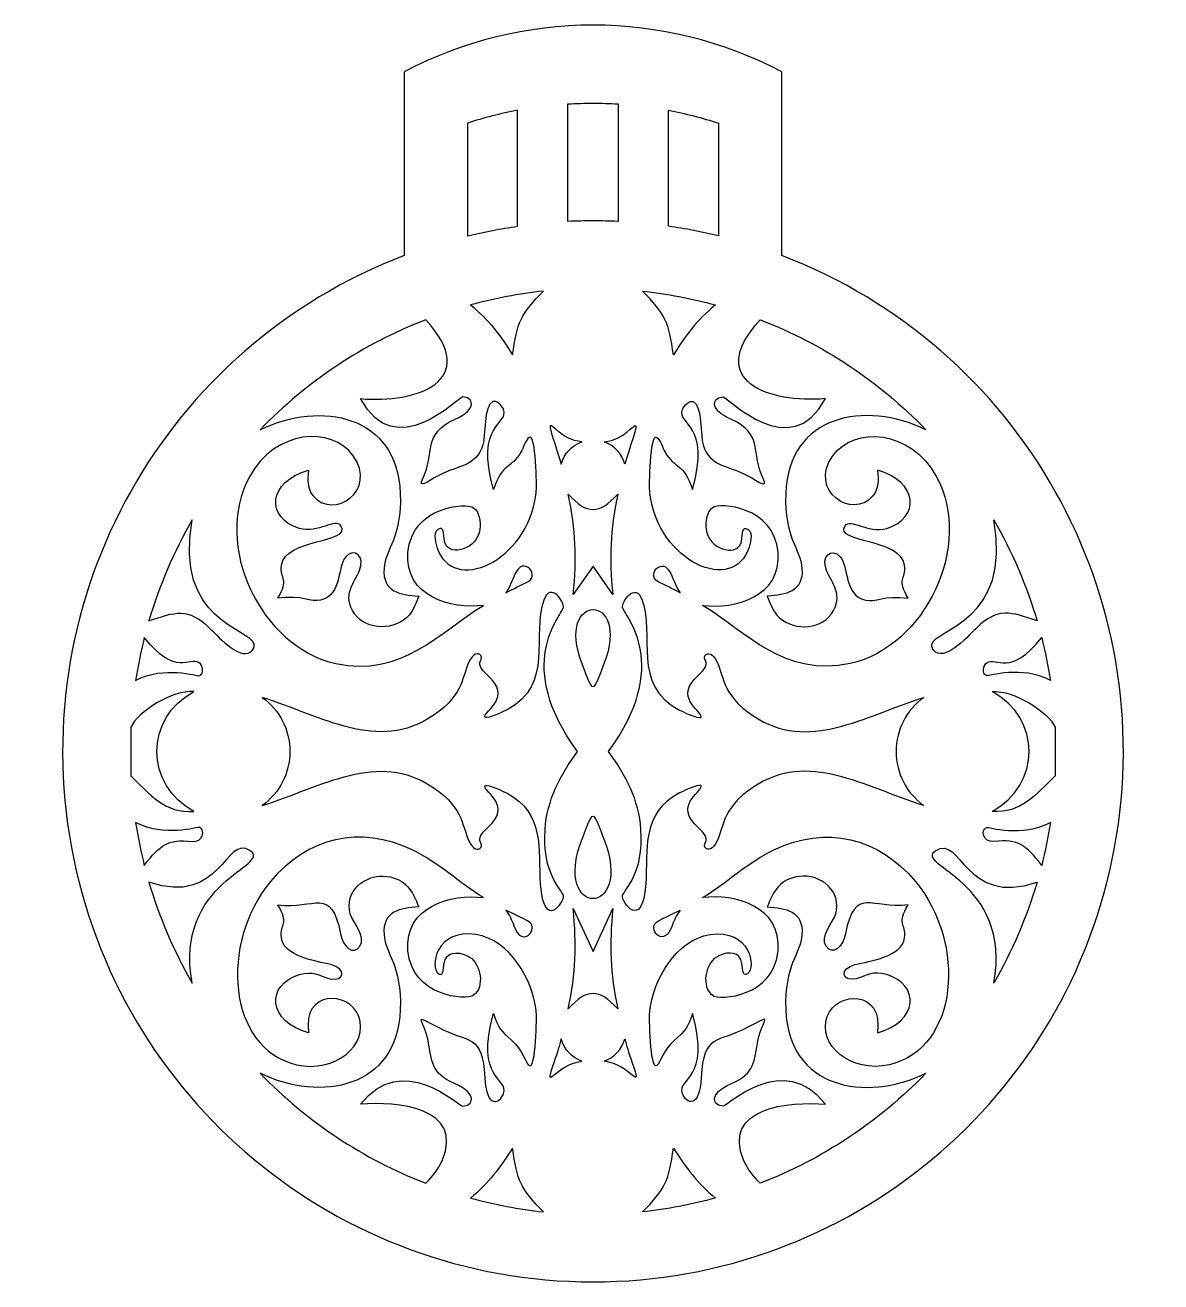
# Model space of a CAD drawing. Header units: centimetres. Extents: x 2 to 128, y -104 to 2.
# Drawn here: x 4.36 to 13.4, y -88.33 to -78.33 of the extents above; entities that cross this region are included whole.
import ezdxf

# ---------------------------------------------------------------- set-up
doc = ezdxf.new("R2010")
doc.units = ezdxf.units.CM
doc.header["$MEASUREMENT"] = 0
doc.layers.add('layer 1', color=7, linetype='Continuous')

msp = doc.modelspace()

# ---------------------------------------------------------------- linework, layer by layer
at = {"layer": 'layer 1', "color": 250}
for points, knots in [([(10.37943, -80.16049), (12.28253, -80.88585), (13.39636, -82.86658), (13.0275, -84.86954), (13.0275, -84.86954), (12.65866, -86.87238), (10.91248, -88.32632), (8.87599, -88.32631), (8.87599, -88.32631), (6.8395, -88.32632), (5.09332, -86.87238), (4.72448, -84.86954), (4.72448, -84.86954), (4.35562, -82.86658), (5.46945, -80.88585), (7.37255, -80.16049), (7.37255, -80.16049), (7.37255, -80.16049), (7.37255, -78.69837), (7.37255, -78.69837), (7.37255, -78.69837), (7.84317, -78.45025), (8.35957, -78.32628), (8.87599, -78.32633), (8.87599, -78.32633), (9.39241, -78.32628), (9.90881, -78.45025), (10.37943, -78.69837), (10.37943, -78.69837), (10.37943, -78.69837), (10.37943, -80.16049), (10.37943, -80.16049)], [0, 0, 0, 0, 0.11111111, 0.11111111, 0.11111111, 0.11111111, 0.22222222, 0.22222222, 0.22222222, 0.22222222, 0.33333333, 0.33333333, 0.33333333, 0.33333333, 0.44444444, 0.44444444, 0.44444444, 0.44444444, 0.55555556, 0.55555556, 0.55555556, 0.55555556, 0.66666667, 0.66666667, 0.66666667, 0.66666667, 0.77777778, 0.77777778, 0.77777778, 0.77777778, 1, 1, 1, 1]), ([(8.87599, -79.88376), (8.9427, -79.88376), (9.00941, -79.88534), (9.07606, -79.8885), (9.07606, -79.8885), (9.07606, -79.8885), (9.07606, -78.95364), (9.07606, -78.95364), (9.07606, -78.95364), (9.00944, -78.94945), (8.94272, -78.94734), (8.87599, -78.94733), (8.87599, -78.94733), (8.80926, -78.94734), (8.74254, -78.94945), (8.67592, -78.95364), (8.67592, -78.95364), (8.67592, -78.95364), (8.67592, -79.8885), (8.67592, -79.8885), (8.67592, -79.8885), (8.74257, -79.88534), (8.80928, -79.88376), (8.87599, -79.88376)], [0, 0, 0, 0, 0.14285714, 0.14285714, 0.14285714, 0.14285714, 0.28571429, 0.28571429, 0.28571429, 0.28571429, 0.42857143, 0.42857143, 0.42857143, 0.42857143, 0.57142857, 0.57142857, 0.57142857, 0.57142857, 0.71428571, 0.71428571, 0.71428571, 0.71428571, 1, 1, 1, 1]), ([(7.8757, -80.00396), (7.8757, -80.00396), (7.8757, -79.10638), (7.8757, -79.10638), (7.8757, -79.10638), (8.00674, -79.06362), (8.14037, -79.02932), (8.27581, -79.00366), (8.27581, -79.00366), (8.27581, -79.00366), (8.27581, -79.92663), (8.27581, -79.92663), (8.27581, -79.92663), (8.14127, -79.94595), (8.00774, -79.97176), (7.8757, -80.00396)], [0, 0, 0, 0, 0.2, 0.2, 0.2, 0.2, 0.4, 0.4, 0.4, 0.4, 0.6, 0.6, 0.6, 0.6, 1, 1, 1, 1]), ([(9.87628, -80.00396), (9.87628, -80.00396), (9.87628, -79.10638), (9.87628, -79.10638), (9.87628, -79.10638), (9.74524, -79.06362), (9.61161, -79.02932), (9.47617, -79.00366), (9.47617, -79.00366), (9.47617, -79.00366), (9.47617, -79.92663), (9.47617, -79.92663), (9.47617, -79.92663), (9.61071, -79.94595), (9.74424, -79.97176), (9.87628, -80.00396)], [0, 0, 0, 0, 0.2, 0.2, 0.2, 0.2, 0.4, 0.4, 0.4, 0.4, 0.6, 0.6, 0.6, 0.6, 1, 1, 1, 1]), ([(7.90096, -80.55287), (8.09171, -80.50053), (8.28605, -80.46369), (8.48273, -80.44257), (8.48273, -80.44257), (8.30211, -80.62167), (8.26914, -80.69629), (8.23645, -80.9509), (8.23645, -80.9509), (8.13048, -80.78394), (8.0543, -80.67972), (7.90096, -80.55287)], [0, 0, 0, 0, 0.25, 0.25, 0.25, 0.25, 0.5, 0.5, 0.5, 0.5, 1, 1, 1, 1]), ([(9.85102, -80.55287), (9.66027, -80.50053), (9.46593, -80.46369), (9.26925, -80.44257), (9.26925, -80.44257), (9.44987, -80.62167), (9.48284, -80.69629), (9.51553, -80.9509), (9.51553, -80.9509), (9.6215, -80.78394), (9.69768, -80.67972), (9.85102, -80.55287)], [0, 0, 0, 0, 0.25, 0.25, 0.25, 0.25, 0.5, 0.5, 0.5, 0.5, 1, 1, 1, 1]), ([(6.82805, -83.40614), (6.2302, -83.27348), (5.84467, -82.46245), (6.1418, -81.91935), (6.1418, -81.91935), (6.34766, -81.54307), (6.79592, -81.51321), (6.96735, -81.75287), (6.96735, -81.75287), (7.16504, -82.02928), (6.81174, -82.26477), (6.64981, -82.07467), (6.64981, -82.07467), (6.59982, -82.016), (6.60146, -81.93991), (6.61248, -81.86838), (6.61248, -81.86838), (6.28713, -81.95474), (6.26931, -82.25089), (6.53782, -82.33069), (6.53782, -82.33069), (6.69222, -82.37657), (6.82496, -82.24277), (6.86882, -82.3108), (6.86882, -82.3108), (6.95886, -82.45044), (6.42333, -82.40745), (6.39596, -82.62397), (6.39596, -82.62397), (6.38123, -82.74043), (6.46353, -82.7304), (6.3662, -82.88638), (6.3662, -82.88638), (6.56283, -82.85931), (6.62749, -82.92086), (6.70716, -82.90129), (6.70716, -82.90129), (6.88569, -82.85742), (6.83531, -82.63439), (6.90875, -82.55581), (6.90875, -82.55581), (6.98115, -82.47835), (7.06209, -82.55694), (7.01825, -82.66517), (7.01825, -82.66517), (6.97933, -82.76124), (6.87335, -82.86185), (6.97843, -83.01065), (6.97843, -83.01065), (7.07563, -83.1483), (7.30534, -83.14476), (7.41147, -83.02059), (7.41147, -83.02059), (7.44788, -82.978), (7.46826, -82.9235), (7.48863, -82.86898), (7.48863, -82.86898), (7.34235, -82.86085), (7.19893, -82.83662), (7.21291, -82.64962), (7.21291, -82.64962), (7.22517, -82.48546), (7.35451, -82.41203), (7.34153, -82.05196), (7.34153, -82.05196), (7.31896, -81.42543), (6.70906, -81.31214), (6.22615, -81.54593), (6.22615, -81.54593), (6.59855, -81.16048), (7.04505, -80.86402), (7.54482, -80.6704), (7.54482, -80.6704), (7.99407, -81.1602), (7.46701, -81.33789), (7.02611, -81.29852), (7.02611, -81.29852), (7.3019, -81.82427), (7.80476, -81.28574), (7.83869, -81.28466), (7.83869, -81.28466), (7.91548, -81.28221), (7.96979, -81.37738), (7.7728, -81.46501), (7.7728, -81.46501), (7.51996, -81.57748), (7.61753, -81.73395), (7.52146, -81.93364), (7.52146, -81.93364), (7.47973, -82.0204), (7.55494, -81.95882), (7.64348, -81.91171), (7.64348, -81.91171), (7.80979, -81.8232), (7.943, -81.84402), (7.99976, -81.66556), (7.99976, -81.66556), (8.02055, -81.6002), (8.00425, -81.35095), (8.07817, -81.32179), (8.07817, -81.32179), (8.10614, -81.31076), (8.15114, -81.34968), (8.16359, -81.38516), (8.16359, -81.38516), (8.20723, -81.50956), (7.9344, -81.49105), (8.08305, -82.02124), (8.08305, -82.02124), (8.15412, -81.80562), (8.22241, -81.86069), (8.30269, -81.72391), (8.30269, -81.72391), (8.31951, -81.69526), (8.34074, -81.62576), (8.36858, -81.60693), (8.36858, -81.60693), (8.42252, -81.57045), (8.42916, -82.00535), (8.42398, -82.04671), (8.42398, -82.04671), (8.35343, -82.60989), (7.75326, -82.85603), (7.63378, -82.4805), (7.63378, -82.4805), (7.61673, -82.42692), (7.59918, -82.34724), (7.65831, -82.331), (7.65831, -82.331), (7.69394, -82.32123), (7.68126, -82.40434), (7.70004, -82.45109), (7.70004, -82.45109), (7.74279, -82.55752), (7.95456, -82.49507), (7.97489, -82.33835), (7.97489, -82.33835), (7.9832, -82.2743), (7.96919, -82.19759), (7.92581, -82.16679), (7.92581, -82.16679), (7.86427, -82.12311), (7.43684, -82.15335), (7.4031, -82.52217), (7.4031, -82.52217), (7.37119, -82.87096), (7.74945, -82.97766), (8.00372, -82.94321), (8.00372, -82.94321), (7.65782, -83.15552), (7.34794, -83.52149), (6.82805, -83.40614)], [0, 0, 0, 0, 0.02564103, 0.02564103, 0.02564103, 0.02564103, 0.05128205, 0.05128205, 0.05128205, 0.05128205, 0.07692308, 0.07692308, 0.07692308, 0.07692308, 0.1025641, 0.1025641, 0.1025641, 0.1025641, 0.12820513, 0.12820513, 0.12820513, 0.12820513, 0.15384615, 0.15384615, 0.15384615, 0.15384615, 0.17948718, 0.17948718, 0.17948718, 0.17948718, 0.20512821, 0.20512821, 0.20512821, 0.20512821, 0.23076923, 0.23076923, 0.23076923, 0.23076923, 0.25641026, 0.25641026, 0.25641026, 0.25641026, 0.28205128, 0.28205128, 0.28205128, 0.28205128, 0.30769231, 0.30769231, 0.30769231, 0.30769231, 0.33333333, 0.33333333, 0.33333333, 0.33333333, 0.35897436, 0.35897436, 0.35897436, 0.35897436, 0.38461538, 0.38461538, 0.38461538, 0.38461538, 0.41025641, 0.41025641, 0.41025641, 0.41025641, 0.43589744, 0.43589744, 0.43589744, 0.43589744, 0.46153846, 0.46153846, 0.46153846, 0.46153846, 0.48717949, 0.48717949, 0.48717949, 0.48717949, 0.51282051, 0.51282051, 0.51282051, 0.51282051, 0.53846154, 0.53846154, 0.53846154, 0.53846154, 0.56410256, 0.56410256, 0.56410256, 0.56410256, 0.58974359, 0.58974359, 0.58974359, 0.58974359, 0.61538462, 0.61538462, 0.61538462, 0.61538462, 0.64102564, 0.64102564, 0.64102564, 0.64102564, 0.66666667, 0.66666667, 0.66666667, 0.66666667, 0.69230769, 0.69230769, 0.69230769, 0.69230769, 0.71794872, 0.71794872, 0.71794872, 0.71794872, 0.74358974, 0.74358974, 0.74358974, 0.74358974, 0.76923077, 0.76923077, 0.76923077, 0.76923077, 0.79487179, 0.79487179, 0.79487179, 0.79487179, 0.82051282, 0.82051282, 0.82051282, 0.82051282, 0.84615385, 0.84615385, 0.84615385, 0.84615385, 0.87179487, 0.87179487, 0.87179487, 0.87179487, 0.8974359, 0.8974359, 0.8974359, 0.8974359, 0.92307692, 0.92307692, 0.92307692, 0.92307692, 0.94871795, 0.94871795, 0.94871795, 0.94871795, 1, 1, 1, 1]), ([(10.92393, -83.40614), (11.52178, -83.27348), (11.90731, -82.46245), (11.61018, -81.91935), (11.61018, -81.91935), (11.40432, -81.54307), (10.95606, -81.51321), (10.78463, -81.75287), (10.78463, -81.75287), (10.58694, -82.02928), (10.94024, -82.26477), (11.10217, -82.07467), (11.10217, -82.07467), (11.15216, -82.016), (11.15052, -81.93991), (11.1395, -81.86838), (11.1395, -81.86838), (11.46485, -81.95474), (11.48267, -82.25089), (11.21416, -82.33069), (11.21416, -82.33069), (11.05976, -82.37657), (10.92702, -82.24277), (10.88316, -82.3108), (10.88316, -82.3108), (10.79312, -82.45044), (11.32865, -82.40745), (11.35602, -82.62397), (11.35602, -82.62397), (11.37075, -82.74043), (11.28845, -82.7304), (11.38578, -82.88638), (11.38578, -82.88638), (11.18915, -82.85931), (11.12449, -82.92086), (11.04482, -82.90129), (11.04482, -82.90129), (10.86629, -82.85742), (10.91667, -82.63439), (10.84323, -82.55581), (10.84323, -82.55581), (10.77083, -82.47835), (10.68989, -82.55694), (10.73373, -82.66517), (10.73373, -82.66517), (10.77265, -82.76124), (10.87863, -82.86185), (10.77355, -83.01065), (10.77355, -83.01065), (10.67635, -83.1483), (10.44664, -83.14476), (10.34051, -83.02059), (10.34051, -83.02059), (10.3041, -82.978), (10.28372, -82.9235), (10.26335, -82.86898), (10.26335, -82.86898), (10.40963, -82.86085), (10.55305, -82.83662), (10.53907, -82.64962), (10.53907, -82.64962), (10.52681, -82.48546), (10.39747, -82.41203), (10.41045, -82.05196), (10.41045, -82.05196), (10.43302, -81.42543), (11.04292, -81.31214), (11.52583, -81.54593), (11.52583, -81.54593), (11.15343, -81.16048), (10.70693, -80.86402), (10.20716, -80.6704), (10.20716, -80.6704), (9.75791, -81.1602), (10.28497, -81.33789), (10.72587, -81.29852), (10.72587, -81.29852), (10.45008, -81.82427), (9.94722, -81.28574), (9.91329, -81.28466), (9.91329, -81.28466), (9.8365, -81.28221), (9.78219, -81.37738), (9.97918, -81.46501), (9.97918, -81.46501), (10.23202, -81.57748), (10.13445, -81.73395), (10.23052, -81.93364), (10.23052, -81.93364), (10.27225, -82.0204), (10.19704, -81.95882), (10.1085, -81.91171), (10.1085, -81.91171), (9.94219, -81.8232), (9.80898, -81.84402), (9.75222, -81.66556), (9.75222, -81.66556), (9.73143, -81.6002), (9.74773, -81.35095), (9.67381, -81.32179), (9.67381, -81.32179), (9.64584, -81.31076), (9.60084, -81.34968), (9.58839, -81.38516), (9.58839, -81.38516), (9.54475, -81.50956), (9.81758, -81.49105), (9.66893, -82.02124), (9.66893, -82.02124), (9.59786, -81.80562), (9.52957, -81.86069), (9.44929, -81.72391), (9.44929, -81.72391), (9.43247, -81.69526), (9.41124, -81.62576), (9.3834, -81.60693), (9.3834, -81.60693), (9.32946, -81.57045), (9.32282, -82.00535), (9.328, -82.04671), (9.328, -82.04671), (9.39855, -82.60989), (9.99872, -82.85603), (10.1182, -82.4805), (10.1182, -82.4805), (10.13525, -82.42692), (10.1528, -82.34724), (10.09367, -82.331), (10.09367, -82.331), (10.05804, -82.32123), (10.07072, -82.40434), (10.05194, -82.45109), (10.05194, -82.45109), (10.00919, -82.55752), (9.79742, -82.49507), (9.77709, -82.33835), (9.77709, -82.33835), (9.76878, -82.2743), (9.78279, -82.19759), (9.82617, -82.16679), (9.82617, -82.16679), (9.88771, -82.12311), (10.31514, -82.15335), (10.34888, -82.52217), (10.34888, -82.52217), (10.38079, -82.87096), (10.00253, -82.97766), (9.74826, -82.94321), (9.74826, -82.94321), (10.09416, -83.15552), (10.40404, -83.52149), (10.92393, -83.40614)], [0, 0, 0, 0, 0.02564103, 0.02564103, 0.02564103, 0.02564103, 0.05128205, 0.05128205, 0.05128205, 0.05128205, 0.07692308, 0.07692308, 0.07692308, 0.07692308, 0.1025641, 0.1025641, 0.1025641, 0.1025641, 0.12820513, 0.12820513, 0.12820513, 0.12820513, 0.15384615, 0.15384615, 0.15384615, 0.15384615, 0.17948718, 0.17948718, 0.17948718, 0.17948718, 0.20512821, 0.20512821, 0.20512821, 0.20512821, 0.23076923, 0.23076923, 0.23076923, 0.23076923, 0.25641026, 0.25641026, 0.25641026, 0.25641026, 0.28205128, 0.28205128, 0.28205128, 0.28205128, 0.30769231, 0.30769231, 0.30769231, 0.30769231, 0.33333333, 0.33333333, 0.33333333, 0.33333333, 0.35897436, 0.35897436, 0.35897436, 0.35897436, 0.38461538, 0.38461538, 0.38461538, 0.38461538, 0.41025641, 0.41025641, 0.41025641, 0.41025641, 0.43589744, 0.43589744, 0.43589744, 0.43589744, 0.46153846, 0.46153846, 0.46153846, 0.46153846, 0.48717949, 0.48717949, 0.48717949, 0.48717949, 0.51282051, 0.51282051, 0.51282051, 0.51282051, 0.53846154, 0.53846154, 0.53846154, 0.53846154, 0.56410256, 0.56410256, 0.56410256, 0.56410256, 0.58974359, 0.58974359, 0.58974359, 0.58974359, 0.61538462, 0.61538462, 0.61538462, 0.61538462, 0.64102564, 0.64102564, 0.64102564, 0.64102564, 0.66666667, 0.66666667, 0.66666667, 0.66666667, 0.69230769, 0.69230769, 0.69230769, 0.69230769, 0.71794872, 0.71794872, 0.71794872, 0.71794872, 0.74358974, 0.74358974, 0.74358974, 0.74358974, 0.76923077, 0.76923077, 0.76923077, 0.76923077, 0.79487179, 0.79487179, 0.79487179, 0.79487179, 0.82051282, 0.82051282, 0.82051282, 0.82051282, 0.84615385, 0.84615385, 0.84615385, 0.84615385, 0.87179487, 0.87179487, 0.87179487, 0.87179487, 0.8974359, 0.8974359, 0.8974359, 0.8974359, 0.92307692, 0.92307692, 0.92307692, 0.92307692, 0.94871795, 0.94871795, 0.94871795, 0.94871795, 1, 1, 1, 1]), ([(8.62389, -81.81992), (8.6188, -81.80076), (8.52443, -81.52609), (8.53509, -81.51497), (8.53509, -81.51497), (8.55406, -81.49518), (8.62205, -81.62584), (8.78673, -81.64165), (8.78673, -81.64165), (8.70491, -81.67145), (8.64618, -81.73574), (8.62389, -81.81992)], [0, 0, 0, 0, 0.25, 0.25, 0.25, 0.25, 0.5, 0.5, 0.5, 0.5, 1, 1, 1, 1]), ([(9.12809, -81.81992), (9.13318, -81.80076), (9.22755, -81.52609), (9.21689, -81.51497), (9.21689, -81.51497), (9.19792, -81.49518), (9.12993, -81.62584), (8.96525, -81.64165), (8.96525, -81.64165), (9.04707, -81.67145), (9.1058, -81.73574), (9.12809, -81.81992)], [0, 0, 0, 0, 0.25, 0.25, 0.25, 0.25, 0.5, 0.5, 0.5, 0.5, 1, 1, 1, 1]), ([(9.03319, -82.85775), (9.00548, -82.56073), (9.01186, -82.35061), (9.07276, -82.05786), (9.07276, -82.05786), (8.92245, -82.2218), (8.82953, -82.2218), (8.67922, -82.05786), (8.67922, -82.05786), (8.74012, -82.35061), (8.7465, -82.56073), (8.71879, -82.85775), (8.71879, -82.85775), (8.71879, -82.85775), (8.87599, -82.63013), (8.87599, -82.63013), (8.87599, -82.63013), (8.87599, -82.63013), (9.03319, -82.85775), (9.03319, -82.85775)], [0, 0, 0, 0, 0.16666667, 0.16666667, 0.16666667, 0.16666667, 0.33333333, 0.33333333, 0.33333333, 0.33333333, 0.5, 0.5, 0.5, 0.5, 0.66666667, 0.66666667, 0.66666667, 0.66666667, 1, 1, 1, 1]), ([(6.14839, -83.31572), (6.05598, -83.37801), (5.8715, -83.17066), (5.82145, -83.1213), (5.82145, -83.1213), (5.6548, -82.95697), (5.54736, -82.99616), (5.34139, -83.06557), (5.34139, -83.06557), (5.42389, -82.78531), (5.53899, -82.51679), (5.68507, -82.26378), (5.68507, -82.26378), (5.53858, -83.07169), (6.15223, -83.12724), (6.17834, -83.2534), (6.17834, -83.2534), (6.18277, -83.27481), (6.16792, -83.30255), (6.14839, -83.31572)], [0, 0, 0, 0, 0.16666667, 0.16666667, 0.16666667, 0.16666667, 0.33333333, 0.33333333, 0.33333333, 0.33333333, 0.5, 0.5, 0.5, 0.5, 0.66666667, 0.66666667, 0.66666667, 0.66666667, 1, 1, 1, 1]), ([(11.60359, -83.31572), (11.696, -83.37801), (11.88048, -83.17066), (11.93053, -83.1213), (11.93053, -83.1213), (12.09718, -82.95697), (12.20462, -82.99616), (12.41059, -83.06557), (12.41059, -83.06557), (12.32809, -82.78531), (12.21299, -82.51679), (12.06691, -82.26378), (12.06691, -82.26378), (12.2134, -83.07169), (11.59975, -83.12724), (11.57364, -83.2534), (11.57364, -83.2534), (11.56921, -83.27481), (11.58406, -83.30255), (11.60359, -83.31572)], [0, 0, 0, 0, 0.16666667, 0.16666667, 0.16666667, 0.16666667, 0.33333333, 0.33333333, 0.33333333, 0.33333333, 0.5, 0.5, 0.5, 0.5, 0.66666667, 0.66666667, 0.66666667, 0.66666667, 1, 1, 1, 1]), ([(8.18315, -82.84256), (8.24083, -82.76447), (8.26549, -82.58339), (8.359, -82.64137), (8.359, -82.64137), (8.39997, -82.66676), (8.40328, -82.72872), (8.36392, -82.75197), (8.36392, -82.75197), (8.30339, -82.78173), (8.24286, -82.81149), (8.18315, -82.84256)], [0, 0, 0, 0, 0.25, 0.25, 0.25, 0.25, 0.5, 0.5, 0.5, 0.5, 1, 1, 1, 1]), ([(9.56883, -82.84256), (9.51115, -82.76447), (9.48649, -82.58339), (9.39298, -82.64137), (9.39298, -82.64137), (9.35201, -82.66676), (9.3487, -82.72872), (9.38806, -82.75197), (9.38806, -82.75197), (9.44859, -82.78173), (9.50912, -82.81149), (9.56883, -82.84256)], [0, 0, 0, 0, 0.25, 0.25, 0.25, 0.25, 0.5, 0.5, 0.5, 0.5, 1, 1, 1, 1]), ([(6.46246, -84.10609), (6.46246, -83.93242), (6.38336, -83.77782), (6.24252, -83.6762), (6.24252, -83.6762), (6.72121, -83.82506), (7.16435, -84.11716), (7.60293, -83.82046), (7.60293, -83.82046), (7.86798, -83.64115), (7.82649, -83.49483), (7.90045, -83.37172), (7.90045, -83.37172), (7.91736, -83.34358), (7.96254, -83.3041), (7.98486, -83.34453), (7.98486, -83.34453), (8.00764, -83.3858), (7.91687, -83.39188), (8.03931, -83.50224), (8.03931, -83.50224), (8.23377, -83.67751), (8.01936, -83.77417), (8.01481, -83.82854), (8.01481, -83.82854), (8.0129, -83.85131), (8.11515, -83.81446), (8.19179, -83.77416), (8.19179, -83.77416), (8.57011, -83.57522), (8.38476, -83.17574), (8.48358, -82.90268), (8.48358, -82.90268), (8.53943, -82.74833), (8.65156, -82.92099), (8.63989, -82.96167), (8.63989, -82.96167), (8.61978, -83.03188), (8.24408, -83.41517), (8.75321, -84.10609), (8.75321, -84.10609), (8.61527, -84.29326), (8.5104, -84.4902), (8.49435, -84.72774), (8.49435, -84.72774), (8.47057, -85.07971), (8.62728, -85.20652), (8.63989, -85.25051), (8.63989, -85.25051), (8.65486, -85.3027), (8.48006, -85.54087), (8.45635, -85.15994), (8.45635, -85.15994), (8.43901, -84.88126), (8.49147, -84.59559), (8.19179, -84.43802), (8.19179, -84.43802), (8.11515, -84.39772), (8.0129, -84.36086), (8.01481, -84.38363), (8.01481, -84.38363), (8.01936, -84.43801), (8.23377, -84.53469), (8.03931, -84.70993), (8.03931, -84.70993), (7.91688, -84.82027), (8.00763, -84.82639), (7.98486, -84.86765), (7.98486, -84.86765), (7.96254, -84.90807), (7.91736, -84.86861), (7.90045, -84.84046), (7.90045, -84.84046), (7.8265, -84.71736), (7.86796, -84.571), (7.60293, -84.39171), (7.60293, -84.39171), (7.16421, -84.09493), (6.7205, -84.3874), (6.24252, -84.53597), (6.24252, -84.53597), (6.38336, -84.43436), (6.46246, -84.27976), (6.46246, -84.10609)], [0, 0, 0, 0, 0.04545455, 0.04545455, 0.04545455, 0.04545455, 0.09090909, 0.09090909, 0.09090909, 0.09090909, 0.13636364, 0.13636364, 0.13636364, 0.13636364, 0.18181818, 0.18181818, 0.18181818, 0.18181818, 0.22727273, 0.22727273, 0.22727273, 0.22727273, 0.27272727, 0.27272727, 0.27272727, 0.27272727, 0.31818182, 0.31818182, 0.31818182, 0.31818182, 0.36363636, 0.36363636, 0.36363636, 0.36363636, 0.40909091, 0.40909091, 0.40909091, 0.40909091, 0.45454545, 0.45454545, 0.45454545, 0.45454545, 0.5, 0.5, 0.5, 0.5, 0.54545455, 0.54545455, 0.54545455, 0.54545455, 0.59090909, 0.59090909, 0.59090909, 0.59090909, 0.63636364, 0.63636364, 0.63636364, 0.63636364, 0.68181818, 0.68181818, 0.68181818, 0.68181818, 0.72727273, 0.72727273, 0.72727273, 0.72727273, 0.77272727, 0.77272727, 0.77272727, 0.77272727, 0.81818182, 0.81818182, 0.81818182, 0.81818182, 0.86363636, 0.86363636, 0.86363636, 0.86363636, 0.90909091, 0.90909091, 0.90909091, 0.90909091, 1, 1, 1, 1]), ([(11.28952, -84.10609), (11.28952, -83.93242), (11.36862, -83.77782), (11.50946, -83.6762), (11.50946, -83.6762), (11.03077, -83.82506), (10.58763, -84.11716), (10.14905, -83.82046), (10.14905, -83.82046), (9.884, -83.64115), (9.92549, -83.49483), (9.85153, -83.37172), (9.85153, -83.37172), (9.83462, -83.34358), (9.78944, -83.3041), (9.76712, -83.34453), (9.76712, -83.34453), (9.74434, -83.3858), (9.83511, -83.39188), (9.71267, -83.50224), (9.71267, -83.50224), (9.51821, -83.67751), (9.73262, -83.77417), (9.73717, -83.82854), (9.73717, -83.82854), (9.73908, -83.85131), (9.63683, -83.81446), (9.56019, -83.77416), (9.56019, -83.77416), (9.18187, -83.57522), (9.36722, -83.17574), (9.2684, -82.90268), (9.2684, -82.90268), (9.21255, -82.74833), (9.10042, -82.92099), (9.11209, -82.96167), (9.11209, -82.96167), (9.1322, -83.03188), (9.5079, -83.41517), (8.99877, -84.10609), (8.99877, -84.10609), (9.13671, -84.29326), (9.24158, -84.4902), (9.25763, -84.72774), (9.25763, -84.72774), (9.28141, -85.07971), (9.1247, -85.20652), (9.11209, -85.25051), (9.11209, -85.25051), (9.09712, -85.3027), (9.27192, -85.54087), (9.29563, -85.15994), (9.29563, -85.15994), (9.31297, -84.88126), (9.26051, -84.59559), (9.56019, -84.43802), (9.56019, -84.43802), (9.63683, -84.39772), (9.73908, -84.36086), (9.73717, -84.38363), (9.73717, -84.38363), (9.73262, -84.43801), (9.51821, -84.53469), (9.71267, -84.70993), (9.71267, -84.70993), (9.8351, -84.82027), (9.74435, -84.82639), (9.76712, -84.86765), (9.76712, -84.86765), (9.78944, -84.90807), (9.83462, -84.86861), (9.85153, -84.84046), (9.85153, -84.84046), (9.92548, -84.71736), (9.88402, -84.571), (10.14905, -84.39171), (10.14905, -84.39171), (10.58777, -84.09493), (11.03148, -84.3874), (11.50946, -84.53597), (11.50946, -84.53597), (11.36862, -84.43436), (11.28952, -84.27976), (11.28952, -84.10609)], [0, 0, 0, 0, 0.04545455, 0.04545455, 0.04545455, 0.04545455, 0.09090909, 0.09090909, 0.09090909, 0.09090909, 0.13636364, 0.13636364, 0.13636364, 0.13636364, 0.18181818, 0.18181818, 0.18181818, 0.18181818, 0.22727273, 0.22727273, 0.22727273, 0.22727273, 0.27272727, 0.27272727, 0.27272727, 0.27272727, 0.31818182, 0.31818182, 0.31818182, 0.31818182, 0.36363636, 0.36363636, 0.36363636, 0.36363636, 0.40909091, 0.40909091, 0.40909091, 0.40909091, 0.45454545, 0.45454545, 0.45454545, 0.45454545, 0.5, 0.5, 0.5, 0.5, 0.54545455, 0.54545455, 0.54545455, 0.54545455, 0.59090909, 0.59090909, 0.59090909, 0.59090909, 0.63636364, 0.63636364, 0.63636364, 0.63636364, 0.68181818, 0.68181818, 0.68181818, 0.68181818, 0.72727273, 0.72727273, 0.72727273, 0.72727273, 0.77272727, 0.77272727, 0.77272727, 0.77272727, 0.81818182, 0.81818182, 0.81818182, 0.81818182, 0.86363636, 0.86363636, 0.86363636, 0.86363636, 0.90909091, 0.90909091, 0.90909091, 0.90909091, 1, 1, 1, 1]), ([(8.96271, -83.40974), (9.18818, -82.8308), (8.56535, -82.83476), (8.78927, -83.40974), (8.78927, -83.40974), (8.88311, -83.65085), (8.86887, -83.65085), (8.96271, -83.40974)], [0, 0, 0, 0, 0.33333333, 0.33333333, 0.33333333, 0.33333333, 1, 1, 1, 1]), ([(5.23483, -83.54217), (5.25264, -83.42713), (5.27589, -83.31306), (5.3045, -83.20021), (5.3045, -83.20021), (5.55679, -83.51973), (5.65977, -83.34722), (5.74159, -83.40046), (5.74159, -83.40046), (5.77054, -83.4193), (5.78318, -83.48698), (5.74409, -83.50265), (5.74409, -83.50265), (5.72792, -83.50914), (5.4624, -83.41697), (5.23483, -83.54217)], [0, 0, 0, 0, 0.2, 0.2, 0.2, 0.2, 0.4, 0.4, 0.4, 0.4, 0.6, 0.6, 0.6, 0.6, 1, 1, 1, 1]), ([(12.51715, -83.54217), (12.49934, -83.42713), (12.47609, -83.31306), (12.44748, -83.20021), (12.44748, -83.20021), (12.19519, -83.51973), (12.09221, -83.34722), (12.01039, -83.40046), (12.01039, -83.40046), (11.98144, -83.4193), (11.9688, -83.48698), (12.00789, -83.50265), (12.00789, -83.50265), (12.02406, -83.50914), (12.28958, -83.41697), (12.51715, -83.54217)], [0, 0, 0, 0, 0.2, 0.2, 0.2, 0.2, 0.4, 0.4, 0.4, 0.4, 0.6, 0.6, 0.6, 0.6, 1, 1, 1, 1]), ([(5.69933, -83.62997), (5.30486, -83.8374), (5.30892, -84.37294), (5.69933, -84.58221), (5.69933, -84.58221), (5.47009, -84.60231), (5.34991, -84.44773), (5.19644, -84.29847), (5.19644, -84.29847), (5.19644, -84.29847), (5.19644, -83.91372), (5.19644, -83.91372), (5.19644, -83.91372), (5.25206, -83.79101), (5.52546, -83.61471), (5.69933, -83.62997)], [0, 0, 0, 0, 0.2, 0.2, 0.2, 0.2, 0.4, 0.4, 0.4, 0.4, 0.6, 0.6, 0.6, 0.6, 1, 1, 1, 1]), ([(12.05265, -83.62997), (12.44712, -83.8374), (12.44306, -84.37294), (12.05265, -84.58221), (12.05265, -84.58221), (12.28189, -84.60231), (12.40207, -84.44773), (12.55554, -84.29847), (12.55554, -84.29847), (12.55554, -84.29847), (12.55554, -83.91372), (12.55554, -83.91372), (12.55554, -83.91372), (12.49992, -83.79101), (12.22652, -83.61471), (12.05265, -83.62997)], [0, 0, 0, 0, 0.2, 0.2, 0.2, 0.2, 0.4, 0.4, 0.4, 0.4, 0.6, 0.6, 0.6, 0.6, 1, 1, 1, 1]), ([(8.96271, -84.80243), (8.86885, -84.56132), (8.88313, -84.56132), (8.78927, -84.80243), (8.78927, -84.80243), (8.5429, -85.43514), (9.20908, -85.43515), (8.96271, -84.80243)], [0, 0, 0, 0, 0.33333333, 0.33333333, 0.33333333, 0.33333333, 1, 1, 1, 1]), ([(5.74409, -84.70953), (5.79646, -84.73054), (5.76989, -84.83053), (5.68419, -84.82169), (5.68419, -84.82169), (5.48691, -84.80134), (5.43376, -84.84825), (5.3045, -85.01197), (5.3045, -85.01197), (5.27589, -84.89913), (5.25264, -84.78505), (5.23483, -84.67001), (5.23483, -84.67001), (5.45624, -84.79182), (5.73336, -84.70523), (5.74409, -84.70953)], [0, 0, 0, 0, 0.2, 0.2, 0.2, 0.2, 0.4, 0.4, 0.4, 0.4, 0.6, 0.6, 0.6, 0.6, 1, 1, 1, 1]), ([(6.30901, -85.14107), (6.60181, -84.7891), (7.02155, -84.6901), (7.43569, -84.88821), (7.43569, -84.88821), (7.64351, -84.98763), (7.80942, -85.1497), (8.00372, -85.26896), (8.00372, -85.26896), (7.74947, -85.23452), (7.37119, -85.3412), (7.4031, -85.69001), (7.4031, -85.69001), (7.43684, -86.05884), (7.86427, -86.08906), (7.92581, -86.04538), (7.92581, -86.04538), (8.01485, -85.98217), (7.98498, -85.79744), (7.89391, -85.74148), (7.89391, -85.74148), (7.83153, -85.70315), (7.72882, -85.68942), (7.70004, -85.76108), (7.70004, -85.76108), (7.67895, -85.81358), (7.69674, -85.91088), (7.64359, -85.87382), (7.64359, -85.87382), (7.57469, -85.82579), (7.62519, -85.51395), (7.94298, -85.56257), (7.94298, -85.56257), (8.21973, -85.6049), (8.39365, -85.92334), (8.42398, -86.16548), (8.42398, -86.16548), (8.42916, -86.20682), (8.42252, -86.64173), (8.36858, -86.60524), (8.36858, -86.60524), (8.34105, -86.58663), (8.31465, -86.47912), (8.22948, -86.4054), (8.22948, -86.4054), (8.14258, -86.3302), (8.12098, -86.306), (8.08305, -86.19093), (8.08305, -86.19093), (7.93441, -86.7212), (8.20723, -86.70259), (8.16359, -86.82702), (8.16359, -86.82702), (8.133, -86.91424), (8.02597, -86.94619), (8.01441, -86.70016), (8.01441, -86.70016), (7.99785, -86.34801), (7.88507, -86.42903), (7.64348, -86.30047), (7.64348, -86.30047), (7.42235, -86.18279), (7.52947, -86.23992), (7.56051, -86.39308), (7.56051, -86.39308), (7.5979, -86.57759), (7.58215, -86.66239), (7.7728, -86.74717), (7.7728, -86.74717), (7.96974, -86.83476), (7.91553, -86.92996), (7.83869, -86.92751), (7.83869, -86.92751), (7.80476, -86.92643), (7.3548, -86.48318), (7.02611, -86.91366), (7.02611, -86.91366), (7.31075, -86.88822), (7.8558, -86.93572), (7.67524, -87.36209), (7.67524, -87.36209), (7.64574, -87.43176), (7.59528, -87.48677), (7.54482, -87.54179), (7.54482, -87.54179), (7.04505, -87.34815), (6.59855, -87.05169), (6.22615, -86.66624), (6.22615, -86.66624), (6.70904, -86.90008), (7.31896, -86.78671), (7.34153, -86.16022), (7.34153, -86.16022), (7.35451, -85.80015), (7.22517, -85.72673), (7.21291, -85.56256), (7.21291, -85.56256), (7.19893, -85.37552), (7.34236, -85.35137), (7.48863, -85.34319), (7.48863, -85.34319), (7.44135, -85.21667), (7.38293, -85.11786), (7.23477, -85.09961), (7.23477, -85.09961), (7.06105, -85.07823), (6.89188, -85.21932), (6.94359, -85.39788), (6.94359, -85.39788), (6.96299, -85.46485), (7.07369, -85.58), (7.02074, -85.65637), (7.02074, -85.65637), (6.96623, -85.73502), (6.88608, -85.65685), (6.86644, -85.55695), (6.86644, -85.55695), (6.79001, -85.16837), (6.66286, -85.3667), (6.3662, -85.3258), (6.3662, -85.3258), (6.46353, -85.48177), (6.38123, -85.47174), (6.39596, -85.5882), (6.39596, -85.5882), (6.41486, -85.73769), (6.67089, -85.77484), (6.78918, -85.80195), (6.78918, -85.80195), (6.91491, -85.83078), (6.90099, -85.94359), (6.78171, -85.9138), (6.78171, -85.9138), (6.68597, -85.8899), (6.65277, -85.84735), (6.53782, -85.8815), (6.53782, -85.8815), (6.27136, -85.96066), (6.28485, -86.25682), (6.61248, -86.3438), (6.61248, -86.3438), (6.56006, -86.00345), (6.93296, -86.00654), (7.01101, -86.21355), (7.01101, -86.21355), (7.09526, -86.437), (6.82327, -86.67056), (6.51489, -86.59804), (6.51489, -86.59804), (5.96342, -86.46835), (5.90306, -85.62911), (6.30901, -85.14107)], [0, 0, 0, 0, 0.02564103, 0.02564103, 0.02564103, 0.02564103, 0.05128205, 0.05128205, 0.05128205, 0.05128205, 0.07692308, 0.07692308, 0.07692308, 0.07692308, 0.1025641, 0.1025641, 0.1025641, 0.1025641, 0.12820513, 0.12820513, 0.12820513, 0.12820513, 0.15384615, 0.15384615, 0.15384615, 0.15384615, 0.17948718, 0.17948718, 0.17948718, 0.17948718, 0.20512821, 0.20512821, 0.20512821, 0.20512821, 0.23076923, 0.23076923, 0.23076923, 0.23076923, 0.25641026, 0.25641026, 0.25641026, 0.25641026, 0.28205128, 0.28205128, 0.28205128, 0.28205128, 0.30769231, 0.30769231, 0.30769231, 0.30769231, 0.33333333, 0.33333333, 0.33333333, 0.33333333, 0.35897436, 0.35897436, 0.35897436, 0.35897436, 0.38461538, 0.38461538, 0.38461538, 0.38461538, 0.41025641, 0.41025641, 0.41025641, 0.41025641, 0.43589744, 0.43589744, 0.43589744, 0.43589744, 0.46153846, 0.46153846, 0.46153846, 0.46153846, 0.48717949, 0.48717949, 0.48717949, 0.48717949, 0.51282051, 0.51282051, 0.51282051, 0.51282051, 0.53846154, 0.53846154, 0.53846154, 0.53846154, 0.56410256, 0.56410256, 0.56410256, 0.56410256, 0.58974359, 0.58974359, 0.58974359, 0.58974359, 0.61538462, 0.61538462, 0.61538462, 0.61538462, 0.64102564, 0.64102564, 0.64102564, 0.64102564, 0.66666667, 0.66666667, 0.66666667, 0.66666667, 0.69230769, 0.69230769, 0.69230769, 0.69230769, 0.71794872, 0.71794872, 0.71794872, 0.71794872, 0.74358974, 0.74358974, 0.74358974, 0.74358974, 0.76923077, 0.76923077, 0.76923077, 0.76923077, 0.79487179, 0.79487179, 0.79487179, 0.79487179, 0.82051282, 0.82051282, 0.82051282, 0.82051282, 0.84615385, 0.84615385, 0.84615385, 0.84615385, 0.87179487, 0.87179487, 0.87179487, 0.87179487, 0.8974359, 0.8974359, 0.8974359, 0.8974359, 0.92307692, 0.92307692, 0.92307692, 0.92307692, 0.94871795, 0.94871795, 0.94871795, 0.94871795, 1, 1, 1, 1]), ([(11.44297, -85.14107), (11.15017, -84.7891), (10.73043, -84.6901), (10.31629, -84.88821), (10.31629, -84.88821), (10.10847, -84.98763), (9.94256, -85.1497), (9.74826, -85.26896), (9.74826, -85.26896), (10.00251, -85.23452), (10.38079, -85.3412), (10.34888, -85.69001), (10.34888, -85.69001), (10.31514, -86.05884), (9.88771, -86.08906), (9.82617, -86.04538), (9.82617, -86.04538), (9.73713, -85.98217), (9.767, -85.79744), (9.85807, -85.74148), (9.85807, -85.74148), (9.92045, -85.70315), (10.02316, -85.68942), (10.05194, -85.76108), (10.05194, -85.76108), (10.07303, -85.81358), (10.05524, -85.91088), (10.10839, -85.87382), (10.10839, -85.87382), (10.17729, -85.82579), (10.12679, -85.51395), (9.809, -85.56257), (9.809, -85.56257), (9.53225, -85.6049), (9.35833, -85.92334), (9.328, -86.16548), (9.328, -86.16548), (9.32282, -86.20682), (9.32946, -86.64173), (9.3834, -86.60524), (9.3834, -86.60524), (9.41093, -86.58663), (9.43733, -86.47912), (9.5225, -86.4054), (9.5225, -86.4054), (9.6094, -86.3302), (9.631, -86.306), (9.66893, -86.19093), (9.66893, -86.19093), (9.81757, -86.7212), (9.54475, -86.70259), (9.58839, -86.82702), (9.58839, -86.82702), (9.61898, -86.91424), (9.72601, -86.94619), (9.73757, -86.70016), (9.73757, -86.70016), (9.75413, -86.34801), (9.86691, -86.42903), (10.1085, -86.30047), (10.1085, -86.30047), (10.32963, -86.18279), (10.22251, -86.23992), (10.19147, -86.39308), (10.19147, -86.39308), (10.15408, -86.57759), (10.16983, -86.66239), (9.97918, -86.74717), (9.97918, -86.74717), (9.78224, -86.83476), (9.83645, -86.92996), (9.91329, -86.92751), (9.91329, -86.92751), (9.94722, -86.92643), (10.39718, -86.48318), (10.72587, -86.91366), (10.72587, -86.91366), (10.44123, -86.88822), (9.89618, -86.93572), (10.07674, -87.36209), (10.07674, -87.36209), (10.10624, -87.43176), (10.1567, -87.48677), (10.20716, -87.54179), (10.20716, -87.54179), (10.70693, -87.34815), (11.15343, -87.05169), (11.52583, -86.66624), (11.52583, -86.66624), (11.04294, -86.90008), (10.43302, -86.78671), (10.41045, -86.16022), (10.41045, -86.16022), (10.39747, -85.80015), (10.52681, -85.72673), (10.53907, -85.56256), (10.53907, -85.56256), (10.55305, -85.37552), (10.40962, -85.35137), (10.26335, -85.34319), (10.26335, -85.34319), (10.31063, -85.21667), (10.36905, -85.11786), (10.51721, -85.09961), (10.51721, -85.09961), (10.69093, -85.07823), (10.8601, -85.21932), (10.80839, -85.39788), (10.80839, -85.39788), (10.78899, -85.46485), (10.67829, -85.58), (10.73124, -85.65637), (10.73124, -85.65637), (10.78575, -85.73502), (10.8659, -85.65685), (10.88554, -85.55695), (10.88554, -85.55695), (10.96197, -85.16837), (11.08912, -85.3667), (11.38578, -85.3258), (11.38578, -85.3258), (11.28845, -85.48177), (11.37075, -85.47174), (11.35602, -85.5882), (11.35602, -85.5882), (11.33712, -85.73769), (11.08109, -85.77484), (10.9628, -85.80195), (10.9628, -85.80195), (10.83707, -85.83078), (10.85099, -85.94359), (10.97027, -85.9138), (10.97027, -85.9138), (11.06601, -85.8899), (11.09921, -85.84735), (11.21416, -85.8815), (11.21416, -85.8815), (11.48062, -85.96066), (11.46713, -86.25682), (11.1395, -86.3438), (11.1395, -86.3438), (11.19192, -86.00345), (10.81902, -86.00654), (10.74097, -86.21355), (10.74097, -86.21355), (10.65672, -86.437), (10.92871, -86.67056), (11.23709, -86.59804), (11.23709, -86.59804), (11.78856, -86.46835), (11.84892, -85.62911), (11.44297, -85.14107)], [0, 0, 0, 0, 0.02564103, 0.02564103, 0.02564103, 0.02564103, 0.05128205, 0.05128205, 0.05128205, 0.05128205, 0.07692308, 0.07692308, 0.07692308, 0.07692308, 0.1025641, 0.1025641, 0.1025641, 0.1025641, 0.12820513, 0.12820513, 0.12820513, 0.12820513, 0.15384615, 0.15384615, 0.15384615, 0.15384615, 0.17948718, 0.17948718, 0.17948718, 0.17948718, 0.20512821, 0.20512821, 0.20512821, 0.20512821, 0.23076923, 0.23076923, 0.23076923, 0.23076923, 0.25641026, 0.25641026, 0.25641026, 0.25641026, 0.28205128, 0.28205128, 0.28205128, 0.28205128, 0.30769231, 0.30769231, 0.30769231, 0.30769231, 0.33333333, 0.33333333, 0.33333333, 0.33333333, 0.35897436, 0.35897436, 0.35897436, 0.35897436, 0.38461538, 0.38461538, 0.38461538, 0.38461538, 0.41025641, 0.41025641, 0.41025641, 0.41025641, 0.43589744, 0.43589744, 0.43589744, 0.43589744, 0.46153846, 0.46153846, 0.46153846, 0.46153846, 0.48717949, 0.48717949, 0.48717949, 0.48717949, 0.51282051, 0.51282051, 0.51282051, 0.51282051, 0.53846154, 0.53846154, 0.53846154, 0.53846154, 0.56410256, 0.56410256, 0.56410256, 0.56410256, 0.58974359, 0.58974359, 0.58974359, 0.58974359, 0.61538462, 0.61538462, 0.61538462, 0.61538462, 0.64102564, 0.64102564, 0.64102564, 0.64102564, 0.66666667, 0.66666667, 0.66666667, 0.66666667, 0.69230769, 0.69230769, 0.69230769, 0.69230769, 0.71794872, 0.71794872, 0.71794872, 0.71794872, 0.74358974, 0.74358974, 0.74358974, 0.74358974, 0.76923077, 0.76923077, 0.76923077, 0.76923077, 0.79487179, 0.79487179, 0.79487179, 0.79487179, 0.82051282, 0.82051282, 0.82051282, 0.82051282, 0.84615385, 0.84615385, 0.84615385, 0.84615385, 0.87179487, 0.87179487, 0.87179487, 0.87179487, 0.8974359, 0.8974359, 0.8974359, 0.8974359, 0.92307692, 0.92307692, 0.92307692, 0.92307692, 0.94871795, 0.94871795, 0.94871795, 0.94871795, 1, 1, 1, 1]), ([(12.00789, -84.70953), (11.95552, -84.73054), (11.98209, -84.83053), (12.06779, -84.82169), (12.06779, -84.82169), (12.26507, -84.80134), (12.31822, -84.84825), (12.44748, -85.01197), (12.44748, -85.01197), (12.47609, -84.89913), (12.49934, -84.78505), (12.51715, -84.67001), (12.51715, -84.67001), (12.29574, -84.79182), (12.01862, -84.70523), (12.00789, -84.70953)], [0, 0, 0, 0, 0.2, 0.2, 0.2, 0.2, 0.4, 0.4, 0.4, 0.4, 0.6, 0.6, 0.6, 0.6, 1, 1, 1, 1]), ([(5.34139, -85.14661), (5.92165, -85.34222), (5.9447, -84.75914), (6.14839, -84.89647), (6.14839, -84.89647), (6.3258, -85.01605), (5.53759, -85.13481), (5.68507, -85.9484), (5.68507, -85.9484), (5.53899, -85.69539), (5.42389, -85.42687), (5.34139, -85.14661)], [0, 0, 0, 0, 0.25, 0.25, 0.25, 0.25, 0.5, 0.5, 0.5, 0.5, 1, 1, 1, 1]), ([(12.41059, -85.14661), (11.83033, -85.34222), (11.80728, -84.75914), (11.60359, -84.89647), (11.60359, -84.89647), (11.42618, -85.01605), (12.21439, -85.13481), (12.06691, -85.9484), (12.06691, -85.9484), (12.21299, -85.69539), (12.32809, -85.42687), (12.41059, -85.14661)], [0, 0, 0, 0, 0.25, 0.25, 0.25, 0.25, 0.5, 0.5, 0.5, 0.5, 1, 1, 1, 1]), ([(8.18315, -85.36962), (8.22223, -85.38996), (8.36298, -85.44884), (8.38361, -85.47741), (8.38361, -85.47741), (8.42474, -85.5344), (8.31049, -85.67063), (8.2458, -85.49217), (8.2458, -85.49217), (8.22973, -85.44782), (8.20943, -85.40519), (8.18315, -85.36962)], [0, 0, 0, 0, 0.25, 0.25, 0.25, 0.25, 0.5, 0.5, 0.5, 0.5, 1, 1, 1, 1]), ([(9.07276, -86.15432), (9.01322, -85.86808), (9.0061, -85.64477), (9.03319, -85.35443), (9.03319, -85.35443), (9.03319, -85.35443), (8.87599, -85.69848), (8.87599, -85.69848), (8.87599, -85.69848), (8.87599, -85.69848), (8.71879, -85.35443), (8.71879, -85.35443), (8.71879, -85.35443), (8.74588, -85.64477), (8.73876, -85.86808), (8.67922, -86.15432), (8.67922, -86.15432), (8.82953, -85.99039), (8.92245, -85.99039), (9.07276, -86.15432)], [0, 0, 0, 0, 0.16666667, 0.16666667, 0.16666667, 0.16666667, 0.33333333, 0.33333333, 0.33333333, 0.33333333, 0.5, 0.5, 0.5, 0.5, 0.66666667, 0.66666667, 0.66666667, 0.66666667, 1, 1, 1, 1]), ([(9.56883, -85.36962), (9.52975, -85.38996), (9.389, -85.44884), (9.36837, -85.47741), (9.36837, -85.47741), (9.32724, -85.5344), (9.44149, -85.67063), (9.50618, -85.49217), (9.50618, -85.49217), (9.52225, -85.44782), (9.54255, -85.40519), (9.56883, -85.36962)], [0, 0, 0, 0, 0.25, 0.25, 0.25, 0.25, 0.5, 0.5, 0.5, 0.5, 1, 1, 1, 1]), ([(8.56672, -86.57585), (8.59282, -86.50163), (8.60991, -86.44488), (8.62389, -86.39226), (8.62389, -86.39226), (8.64618, -86.47643), (8.70491, -86.54072), (8.78673, -86.57052), (8.78673, -86.57052), (8.57783, -86.59059), (8.47302, -86.84223), (8.56672, -86.57585)], [0, 0, 0, 0, 0.25, 0.25, 0.25, 0.25, 0.5, 0.5, 0.5, 0.5, 1, 1, 1, 1]), ([(9.18526, -86.57585), (9.15916, -86.50163), (9.14207, -86.44488), (9.12809, -86.39226), (9.12809, -86.39226), (9.1058, -86.47643), (9.04707, -86.54072), (8.96525, -86.57052), (8.96525, -86.57052), (9.17415, -86.59059), (9.27896, -86.84223), (9.18526, -86.57585)], [0, 0, 0, 0, 0.25, 0.25, 0.25, 0.25, 0.5, 0.5, 0.5, 0.5, 1, 1, 1, 1]), ([(7.90096, -87.6593), (8.04496, -87.54019), (8.13642, -87.41889), (8.23645, -87.26128), (8.23645, -87.26128), (8.26914, -87.5159), (8.3021, -87.59049), (8.48273, -87.7696), (8.48273, -87.7696), (8.28605, -87.7485), (8.09171, -87.71165), (7.90096, -87.6593)], [0, 0, 0, 0, 0.25, 0.25, 0.25, 0.25, 0.5, 0.5, 0.5, 0.5, 1, 1, 1, 1]), ([(9.85102, -87.6593), (9.70702, -87.54019), (9.61556, -87.41889), (9.51553, -87.26128), (9.51553, -87.26128), (9.48284, -87.5159), (9.44988, -87.59049), (9.26925, -87.7696), (9.26925, -87.7696), (9.46593, -87.7485), (9.66027, -87.71165), (9.85102, -87.6593)], [0, 0, 0, 0, 0.25, 0.25, 0.25, 0.25, 0.5, 0.5, 0.5, 0.5, 1, 1, 1, 1])]:
    msp.add_open_spline(points, degree=3, knots=knots, dxfattribs=at)

doc.saveas('drawing.dxf')
